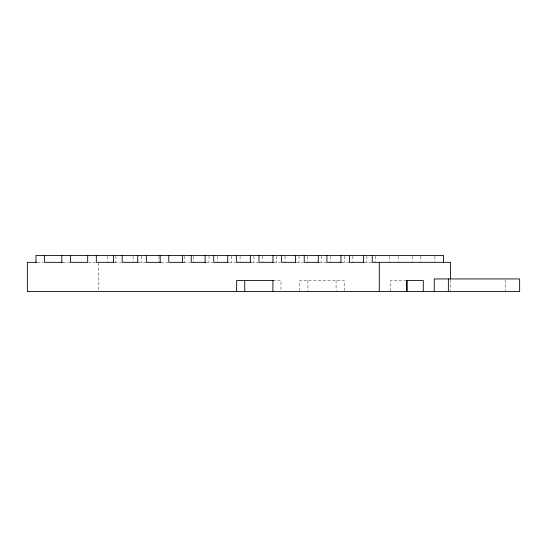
<?xml version="1.0" encoding="UTF-8"?>
<svg xmlns="http://www.w3.org/2000/svg" width="547" height="547" viewBox="0 0 547 547"><rect width="100%" height="100%" fill="white"/><g stroke="black" fill="none" stroke-linecap="round" stroke-linejoin="round"><path stroke-width="0.41" stroke-dasharray="2.73 2.05" d="M37.531 262.334L43.61 262.334M62.679 262.334L70.05 262.334M88.539 262.334L95.369 262.334M114.583 262.334L121.366 262.334M138.562 262.334L145.94 262.334M161.016 262.334L167.867 262.334M183.539 262.334L190.459 262.334M206.13 262.334L212.913 262.334M228.865 262.334L235.374 262.334M251.203 262.334L257.986 262.334M273.821 262.334L280.611 262.334M296.447 262.334L303.236 262.334M318.935 262.334L326.573 262.334M341.554 262.334L349.061 262.334M364.09 262.334L371.632 262.334M272.905 280.515L281.001 280.515L281.001 290.731M406.551 280.515L390.469 280.515L390.469 291.585M505.551 279.777L505.551 290.744M450.564 279.886L450.564 290.751M434.913 256.187L434.913 261.562M420.855 256.187L420.855 261.562M412.233 256.187L412.233 261.562M398.175 256.187L398.175 261.562M389.553 256.187L389.553 261.562M375.502 256.187L375.502 261.562M366.88 256.187L366.88 262.334M352.877 256.187L352.877 261.562M344.254 256.187L344.254 262.334M344.186 290.731L344.186 280.515L299.831 280.515L299.831 290.731M336.09 280.515L336.09 290.731M330.251 256.187L330.251 261.562M321.636 256.187L321.636 262.334M307.927 280.515L307.927 291.585M307.633 256.187L307.633 261.562M299.011 256.187L299.011 262.334M285.008 256.187L285.008 261.562M276.385 256.187L276.385 262.334M262.526 256.187L262.526 261.562M253.904 256.187L253.904 262.334M240.071 256.187L240.071 261.562M231.449 256.187L231.449 262.334M217.617 256.187L217.617 261.562M208.995 256.187L208.995 262.334M193.46 256.187L193.46 261.562M184.838 256.187L184.838 262.334M158.979 256.187L158.979 261.562M141.735 256.187L141.735 262.334M133.112 256.187L133.112 261.562M115.875 256.187L115.875 262.334M107.253 256.187L107.253 261.562M98.631 263.169L98.631 290.751"/><path stroke-width="0.82" d="M36.683 262.334L27.35 262.334L27.35 291.585L519.65 291.585L519.65 278.936L434.27 278.936L434.27 291.585M62.413 262.334L44.594 262.334L44.594 255.415M114.132 262.334L96.313 262.334L96.313 255.415M138.302 262.334L122.172 262.334L122.172 255.415M160.756 262.334L146.336 262.334L146.336 255.415M183.218 262.334L168.791 262.334L168.791 255.415M205.672 262.334L191.245 262.334L191.245 255.415M228.154 262.334L213.727 262.334L213.727 255.415M250.772 262.334L236.352 262.334L236.352 255.415M273.397 262.334L258.97 262.334L258.97 255.415M296.023 262.334L281.596 262.334L281.596 255.415M318.641 262.334L304.221 262.334L304.221 255.415M341.314 262.334L326.887 262.334L326.887 255.415M363.994 262.334L349.574 262.334L349.574 255.415M273.411 280.515L236.646 280.515L236.646 291.585M450.564 279.045L450.564 262.334L372.254 262.334L372.254 255.415M448.369 278.936L448.369 291.585M443.535 262.334L443.535 255.415L35.972 255.415L35.972 262.334M423.303 291.585L423.303 280.515L406.551 280.515L406.551 291.585M407.221 280.515L407.221 291.585M379.283 262.334L379.283 291.585M363.632 255.415L363.632 262.334M340.952 255.415L340.952 262.334M318.272 255.415L318.272 262.334M295.599 255.415L295.599 262.334M272.974 255.415L272.974 262.334M272.905 280.515L272.905 291.585M250.348 255.415L250.348 262.334M244.741 280.515L244.741 291.585M227.73 255.415L227.73 262.334M205.104 255.415L205.104 262.334M182.623 255.415L182.623 262.334M160.168 255.415L160.168 262.334M137.714 255.415L137.714 262.334M113.557 255.415L113.557 262.334M87.691 255.415L87.691 262.334L70.454 262.334L70.454 255.415M61.832 255.415L61.832 262.334"/></g></svg>
